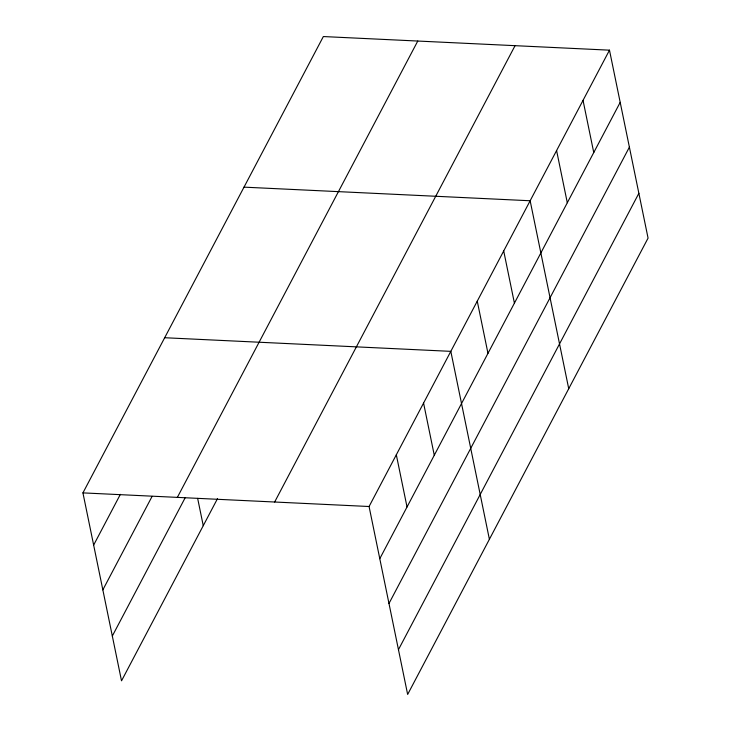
<?xml version="1.0" encoding="UTF-8"?>
<svg xmlns="http://www.w3.org/2000/svg" width="731" height="731" viewBox="0 0 731 731"><rect width="100%" height="100%" fill="white"/><g stroke="black" fill="none" stroke-linecap="round" stroke-linejoin="round"><path stroke-width="1.1" d="M217.536 498.569L121.52 680.835L82.932 492.886L323.349 36.55L609.48 50.165L648.068 238.114L407.651 694.45L369.073 506.51L609.48 50.165M93.65 545.07L120.368 494.348M102.843 589.871L152.094 496.386M177.359 497.382L417.776 41.046M112.318 636.034L185.153 497.784M274.646 502.014L515.063 45.669M379.782 558.694L620.199 102.349M388.983 603.495L629.391 147.15M398.459 649.649L638.867 193.313M244.008 187.145L530.149 200.76L568.727 388.7M164.676 337.731L450.817 351.355L489.395 539.295M82.932 492.886L369.073 506.51M583.036 100.366L593.755 152.551M556.593 150.559L567.302 202.752M503.705 250.952L514.414 303.146M477.261 301.154L487.97 353.338M423.569 403.073L434.278 455.258M396.321 454.792L407.03 506.976M197.644 498.359L203.255 525.68"/></g></svg>
